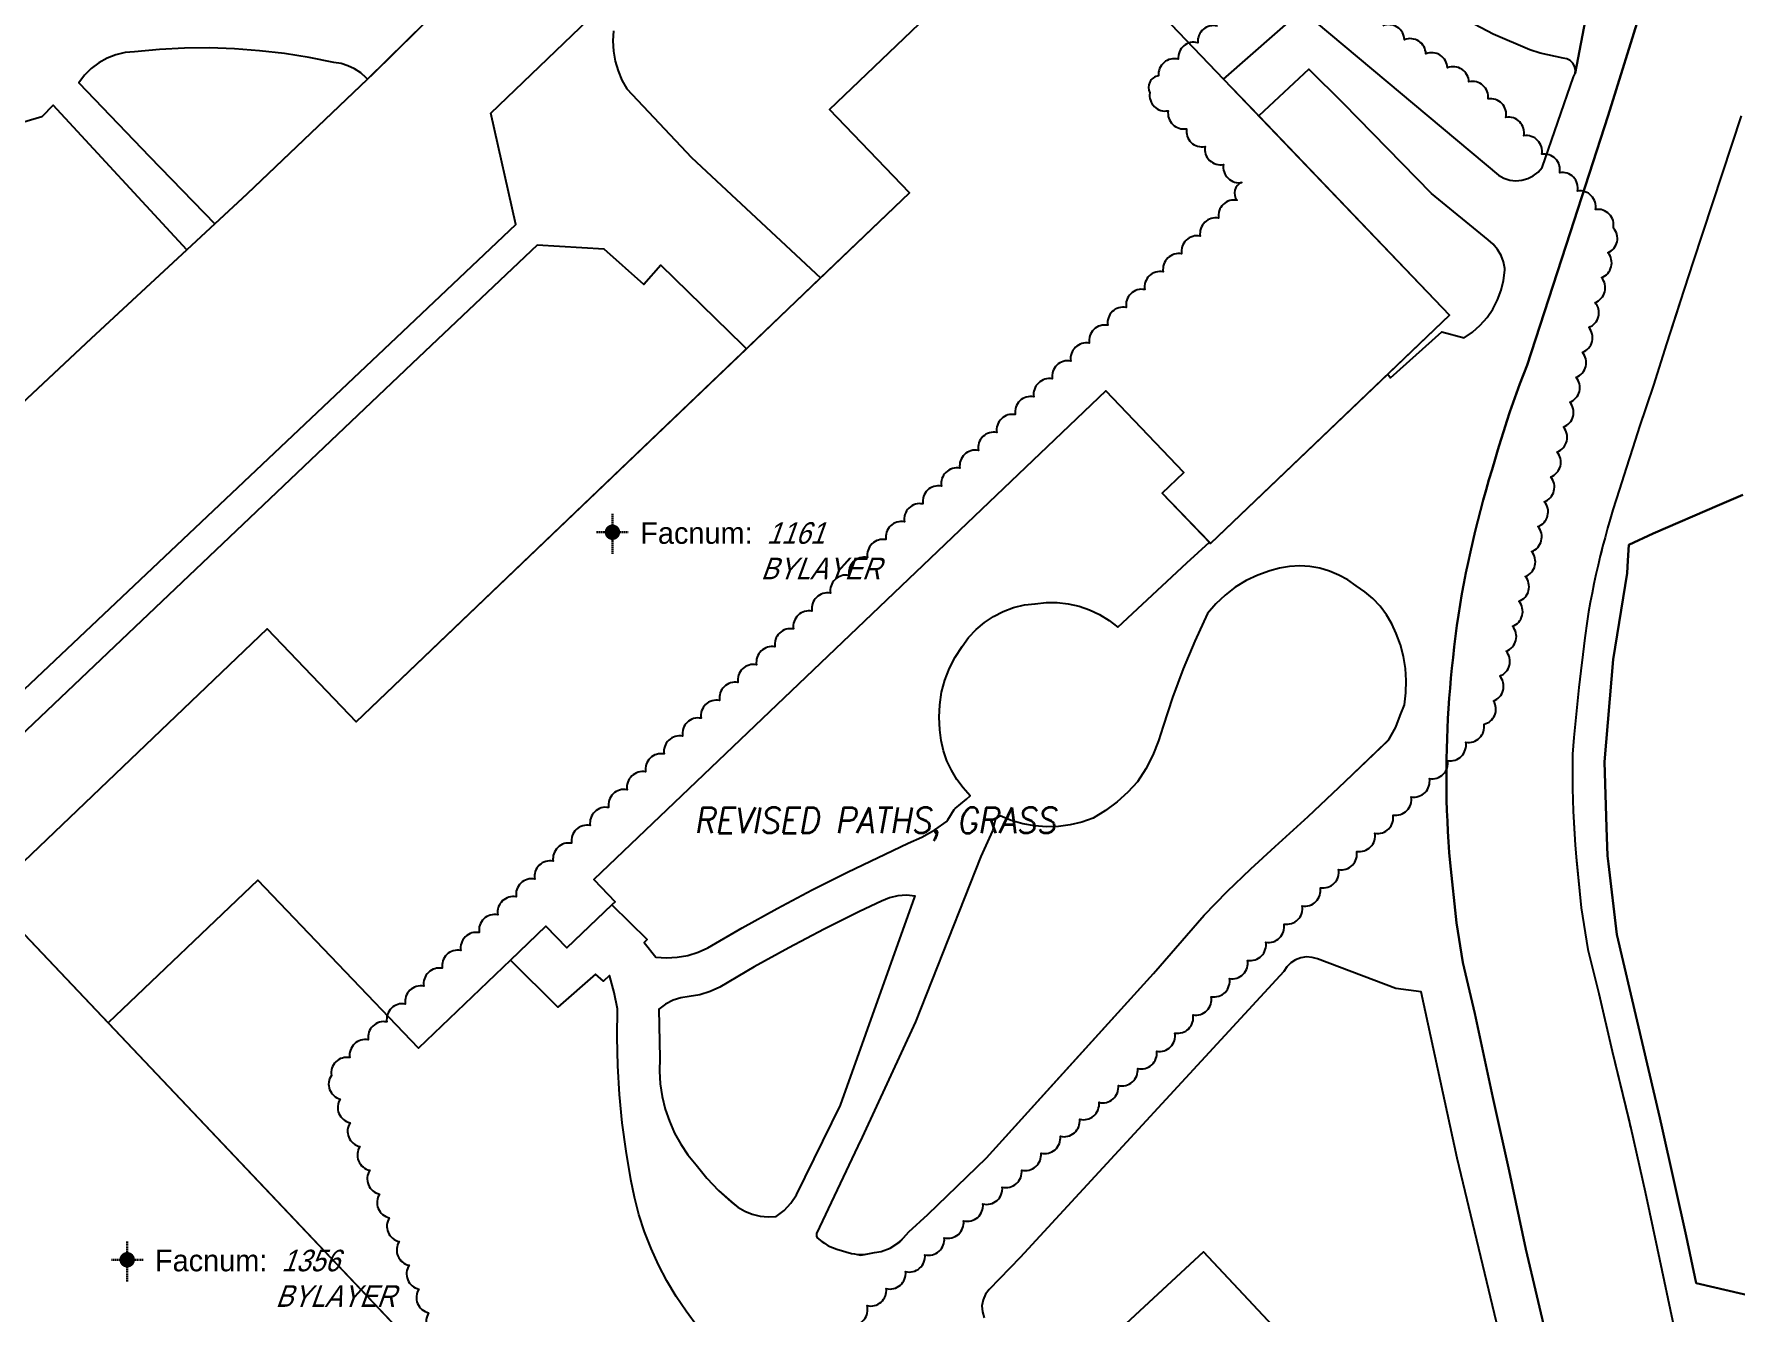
# Model space of a CAD drawing. Header units: inches. Extents: x 1273557 to 1282364, y 239587 to 246310.
# Drawn here: x 1277515.4 to 1277846.5, y 242962.3 to 243211.1 of the extents above; entities that cross this region are included whole.
import ezdxf
from ezdxf.enums import TextEntityAlignment as Align

# ---------------------------------------------------------------- set-up
doc = ezdxf.new("R2010")
doc.units = ezdxf.units.IN
doc.header["$MEASUREMENT"] = 0
doc.linetypes.add('DASHED2', pattern=[0.375, 0.25, -0.125])
doc.layers.add('BLDG-DATA', color=159, linetype='DASHED2', lineweight=30)
for name, color, linetype in [('BLDG-UW', 231, 'Continuous'), ('GRASS', 3, 'Continuous'), ('PATH', 253, 'Continuous'), ('PATH-ISLAND', 252, 'Continuous'), ('PRKG-UW', 6, 'Continuous'), ('REV-2013', 1, 'Continuous'), ('STREET-UW', 50, 'Continuous')]:
    doc.layers.add(name, color=color, linetype=linetype)
doc.styles.add('Revisions', font='simplex.shx', dxfattribs={"width": 0.9, "oblique": 10, "height": 25})
doc.styles.add('SS_LITE', font='FRABK.TTF', dxfattribs={"height": 16})

# ---------------------------------------------------------------- blocks, each defined once
blk = doc.blocks.new('*U1')
for p, q in [((0, 3.55), (0, -4.2)), ((-3.08, 0), (3.08, 0))]:
    blk.add_line(p, q)
at = {"const_width": 1.5}
blk.add_lwpolyline([(-0.75, 0, 1), (0.75, 0, 1)], format="xyb", close=True, dxfattribs=at)
at = {"layer": 'BLDG-DATA', "color": 1, "style": 'SS_LITE'}
blk.add_text('Facnum:', height=4.2, dxfattribs=at).set_placement((27.26, -2.25), align=Align.RIGHT)
at = {"layer": 'BLDG-DATA', "color": 7, "style": 'SS_LITE', "oblique": 20, "width": 0.9, "flags": 8}
for tag, p in [('FACNUM', (29.98, -2.25)), ('OBJECT', (28.84, -9.16))]:
    blk.add_attdef(tag, p, '', height=4.2, dxfattribs=at)

msp = doc.modelspace()

# ---------------------------------------------------------------- linework, layer by layer
at = {"layer": 'BLDG-UW'}
for points in [[(1277558.92, 243046.48), (1277529.8, 243018.72), (1277506.42, 243043.39), (1277508.88, 243045.74), (1277516.47, 243053), (1277560.76, 243095.36), (1277578.07, 243077.26), (1277685.68, 243180.17), (1277670.16, 243196.4), (1277706.45, 243231.11), (1277713.13, 243237.5), (1277790.73, 243156.35), (1277744.27, 243111.93), (1277734.86, 243121.77), (1277739.07, 243125.78), (1277723.87, 243141.67), (1277624.28, 243046.63), (1277628.44, 243042.28), (1277627.83, 243041.7), (1277619.04, 243033.29), (1277614.97, 243037.53), (1277608.08, 243030.94), (1277590.17, 243013.81)], [(1277506.42, 243043.39), (1277626.03, 242917.19), (1277612.55, 242904.41), (1277616.64, 242900.09), (1277601.45, 242885.69), (1277597.35, 242890.01), (1277582.27, 242875.71), (1277558.21, 242901.1), (1277563.78, 242906.37), (1277501.14, 242972.48), (1277494.49, 242966.17), (1277482.61, 242978.64), (1277484.66, 242980.63), (1277463.62, 243002.83), (1277477.4, 243015.89), (1277493.02, 243030.69), (1277506.42, 243043.39)]]:
    msp.add_lwpolyline(points, close=True, dxfattribs=at)
at = {"layer": 'GRASS'}
for points in [[(1277713.13, 243237.5), (1277746.8, 243202.29), (1277762.04, 243215.64), (1277800.28, 243183.62), (1277801.32, 243183.04), (1277802.45, 243182.66), (1277803.63, 243182.52), (1277804.82, 243182.61), (1277805.97, 243182.93), (1277807.03, 243183.47), (1277807.96, 243184.21), (1277808.74, 243185.11), (1277814.89, 243202.71), (1277815.16, 243203.38), (1277815.22, 243204.09), (1277815.06, 243204.8), (1277814.71, 243205.42), (1277814.19, 243205.92), (1277813.55, 243206.24), (1277812.84, 243206.36), (1277808.37, 243207.36), (1277806.36, 243207.97), (1277799.24, 243211.06), (1277768.5, 243227.29)], [(1277628.13, 243211.67), (1277628.02, 243209.71), (1277628.13, 243207.75), (1277628.47, 243205.81), (1277629.01, 243203.92), (1277629.77, 243202.11), (1277630.72, 243200.39), (1277643.32, 243187.06), (1277668.38, 243163.62), (1277685.68, 243180.17), (1277670.16, 243196.4), (1277706.45, 243231.11)], [(1277508.88, 243045.74), (1277516.47, 243053), (1277560.76, 243095.36), (1277578.07, 243077.26), (1277653.98, 243149.85), (1277653.35, 243150.46), (1277637.35, 243166.09), (1277634.02, 243162.35), (1277626.34, 243169.2), (1277613.26, 243169.99), (1277590.22, 243148.11), (1277478.43, 243041.91)], [(1277847.79, 243121.44), (1277843.26, 243119.48), (1277830.38, 243113.9), (1277825.6, 243111.69), (1277825.45, 243108.64), (1277825.29, 243106.21), (1277822.56, 243089.4), (1277820.86, 243069.5), (1277821.29, 243056.73), (1277821.48, 243051.21), (1277821.66, 243049.68), (1277823.26, 243035.89), (1277827.25, 243019.06), (1277831.68, 243000.22), (1277832.12, 242998.23), (1277836.78, 242977.28), (1277838.72, 242968.11), (1277859.94, 242963.17)], [(1277644.56, 242959.51), (1277642.29, 242962.61), (1277640.31, 242965.51), (1277638.5, 242968.51), (1277636.87, 242971.62), (1277635.42, 242974.81), (1277634.15, 242978.08), (1277633.08, 242981.42), (1277632.2, 242984.81), (1277631.52, 242988.25), (1277631.52, 242988.25), (1277630.57, 242993.73), (1277629.83, 242999.25), (1277629.29, 243004.79), (1277628.96, 243010.34), (1277628.84, 243015.91), (1277628.93, 243021.47), (1277628.93, 243021.47), (1277628.28, 243024.62), (1277627.41, 243027.71), (1277627.32, 243027.94), (1277626.17, 243026.84), (1277624.63, 243028.22), (1277617.29, 243021.77), (1277608.08, 243030.94), (1277590.17, 243013.81), (1277558.92, 243046.48), (1277529.8, 243018.72), (1277607.92, 242936.3)], [(1277608.08, 243030.94), (1277614.97, 243037.53), (1277619.04, 243033.29), (1277627.83, 243041.7)], [(1277800.64, 242957.25), (1277792.22, 242992.43), (1277785.22, 243024.73), (1277780.3, 243025.39), (1277765.08, 243031.15), (1277764.02, 243031.46), (1277762.92, 243031.54), (1277761.84, 243031.39), (1277760.81, 243031), (1277759.88, 243030.4), (1277759.11, 243029.62), (1277758.52, 243028.69), (1277707.23, 242973.07), (1277701.17, 242966.87), (1277700.46, 242965.92), (1277700, 242964.83), (1277699.8, 242963.67), (1277699.87, 242962.49), (1277700.22, 242961.36)], [(1277724.26, 242956.9), (1277742.88, 242974.21), (1277781.5, 242932.97)]]:
    msp.add_lwpolyline(points, dxfattribs=at)
for points in [[(1277580.26, 243202.26), (1277580.02, 243202.55), (1277578.96, 243203.5), (1277577.77, 243204.28), (1277576.48, 243204.88), (1277575.12, 243205.3), (1277573.71, 243205.51), (1277568.93, 243206.48), (1277564.12, 243207.25), (1277559.28, 243207.82), (1277554.41, 243208.18), (1277549.54, 243208.35), (1277544.67, 243208.31), (1277539.8, 243208.07), (1277534.94, 243207.63), (1277533.11, 243207.45), (1277531.33, 243207.02), (1277529.62, 243206.35), (1277528.01, 243205.46), (1277526.55, 243204.35), (1277525.25, 243203.05), (1277524.14, 243201.59), (1277537.89, 243187.21), (1277550.56, 243174.12), (1277556.86, 243179.96)], [(1277779.25, 243144.2), (1277789.23, 243153.14), (1277793.57, 243151.94), (1277795.22, 243153.07), (1277796.72, 243154.4), (1277798.05, 243155.9), (1277799.18, 243157.55), (1277800.1, 243159.33), (1277800.8, 243161.21), (1277801.26, 243163.15), (1277801.48, 243165.15), (1277801.47, 243165.46), (1277801.22, 243166.76), (1277800.76, 243168.01), (1277800.09, 243169.15), (1277799.24, 243170.18), (1277798.23, 243171.04), (1277798.23, 243171.04), (1277787.21, 243180.06), (1277770.09, 243197.54), (1277763.4, 243204.22), (1277753.62, 243195.16), (1277790.73, 243156.35), (1277778.72, 243144.87)], [(1277526.5, 243151.82), (1277545.11, 243169.07), (1277519.11, 243197.22), (1277516.91, 243194.94), (1277507.88, 243192.27), (1277442.99, 243130.72), (1277462.6, 243109.93), (1277468.96, 243103.82), (1277472.76, 243103.65), (1277475.44, 243104.55), (1277475.88, 243104.96), (1277491, 243118.82), (1277501.48, 243128.43)], [(1277734.86, 243121.77), (1277739.07, 243125.78), (1277723.87, 243141.67), (1277624.28, 243046.63), (1277628.44, 243042.28), (1277627.83, 243041.7), (1277627.83, 243041.7), (1277627.83, 243041.7), (1277634.68, 243034.95), (1277634.08, 243034.38), (1277636.36, 243031.52), (1277638.44, 243031.37), (1277640.53, 243031.48), (1277642.59, 243031.84), (1277644.59, 243032.46), (1277646.5, 243033.33), (1277646.5, 243033.33), (1277653.17, 243037.23), (1277659.93, 243040.98), (1277666.75, 243044.58), (1277673.63, 243048.02), (1277673.63, 243048.02), (1277685.46, 243053.67), (1277688.12, 243054.83), (1277690.64, 243056.26), (1277693, 243057.94), (1277693, 243057.94), (1277693.14, 243058.23), (1277694.42, 243060.22), (1277694.6, 243060.42), (1277696.77, 243062.25), (1277697.52, 243062.89), (1277696.13, 243064.41), (1277694.91, 243066.07), (1277693.85, 243067.84), (1277692.99, 243069.71), (1277692.32, 243071.66), (1277691.85, 243073.67), (1277691.59, 243075.71), (1277691.59, 243075.71), (1277691.45, 243078.16), (1277691.57, 243080.61), (1277691.95, 243083.03), (1277692.58, 243085.4), (1277693.46, 243087.69), (1277694.58, 243089.88), (1277695.92, 243091.93), (1277695.92, 243091.93), (1277697.18, 243093.66), (1277698.64, 243095.22), (1277700.26, 243096.61), (1277702.04, 243097.79), (1277703.95, 243098.76), (1277705.96, 243099.5), (1277708.04, 243100), (1277710.16, 243100.25), (1277710.16, 243100.25), (1277712.3, 243100.47), (1277714.45, 243100.46), (1277716.59, 243100.21), (1277718.69, 243099.74), (1277720.73, 243099.04), (1277722.68, 243098.13), (1277724.52, 243097.01), (1277726.23, 243095.7), (1277739.66, 243108.21), (1277744.03, 243112.19)], [(1277733.17, 243028.34), (1277742.99, 243039.69), (1277747.48, 243044.26), (1277752.1, 243048.71), (1277756.84, 243053.03), (1277763.22, 243058.89), (1277770.43, 243065.66), (1277778.38, 243073.23), (1277778.98, 243073.91), (1277780.29, 243076.25), (1277781.16, 243078.52), (1277781.96, 243080.59), (1277782.27, 243082.93), (1277782.34, 243085.29), (1277782.19, 243087.64), (1277781.81, 243089.97), (1277781.2, 243092.25), (1277780.38, 243094.46), (1277779.54, 243096.33), (1277778.5, 243098.11), (1277777.26, 243099.75), (1277775.85, 243101.25), (1277774.29, 243102.58), (1277772.58, 243103.72), (1277770.97, 243104.87), (1277769.24, 243105.83), (1277767.42, 243106.59), (1277765.52, 243107.14), (1277763.58, 243107.48), (1277761.6, 243107.59), (1277759.63, 243107.49), (1277757.69, 243107.16), (1277755.79, 243106.62), (1277753.44, 243105.8), (1277751.2, 243104.74), (1277749.07, 243103.44), (1277747.1, 243101.93), (1277745.29, 243100.22), (1277743.68, 243098.33), (1277741.19, 243092.99), (1277738.91, 243087.56), (1277736.86, 243082.03), (1277735.04, 243076.43), (1277734.16, 243073.58), (1277733.04, 243070.81), (1277731.67, 243068.15), (1277730.08, 243065.63), (1277728.16, 243063.57), (1277726.07, 243061.69), (1277723.81, 243060), (1277721.41, 243058.53), (1277719.22, 243057.76), (1277716.96, 243057.22), (1277714.66, 243056.92), (1277712.33, 243056.85), (1277710.02, 243057.03), (1277707.73, 243057.44), (1277705.5, 243058.09), (1277703.35, 243058.96), (1277702.45, 243058.4), (1277701.83, 243056.09), (1277699.55, 243051.05), (1277686.89, 243018.9), (1277676.48, 242996.46), (1277675.65, 242994.71), (1277667.6, 242977.72), (1277667.63, 242977.22), (1277667.71, 242976.89), (1277668.67, 242976.22), (1277669.17, 242975.89), (1277669.9, 242975.36), (1277671.59, 242974.72), (1277674.39, 242973.87), (1277674.98, 242973.76), (1277675.58, 242973.66), (1277676.92, 242973.68), (1277678.87, 242974.07), (1277680.21, 242974.24), (1277681.95, 242974.91), (1277683.22, 242975.75), (1277684.05, 242976.41), (1277685.57, 242978.09), (1277689.29, 242981.46), (1277700.66, 242992.46)], [(1277672.3, 243002.68), (1277686.72, 243043.22), (1277686.78, 243043.36), (1277685.11, 243043.53), (1277683.43, 243043.42), (1277681.79, 243043.05), (1277680.23, 243042.42), (1277675.96, 243040.38), (1277669.08, 243036.94), (1277662.26, 243033.34), (1277655.5, 243029.59), (1277648.83, 243025.69), (1277646.92, 243024.82), (1277644.92, 243024.2), (1277642.86, 243023.84), (1277641.25, 243023.59), (1277639.7, 243023.1), (1277638.25, 243022.36), (1277636.94, 243021.4), (1277637.14, 243011.83), (1277637.07, 243009.33), (1277637.23, 243006.84), (1277637.6, 243004.37), (1277638.19, 243001.94), (1277638.99, 242999.58), (1277640, 242997.29), (1277641.21, 242995.11), (1277642.61, 242993.04), (1277644.18, 242991.1), (1277646.29, 242988.54), (1277648.58, 242986.13), (1277651.12, 242983.84), (1277652.31, 242982.89), (1277653.66, 242982.1), (1277655.12, 242981.51), (1277656.64, 242981.14), (1277658.2, 242981), (1277659.77, 242981.08), (1277661.31, 242982.24), (1277662.63, 242983.65), (1277663.69, 242985.26)]]:
    msp.add_lwpolyline(points, close=True, dxfattribs=at)
at = {"layer": 'PATH'}
for points in [[(1277817.42, 243215.23), (1277815.16, 243203.38), (1277815.22, 243204.09), (1277815.06, 243204.8), (1277814.71, 243205.42), (1277814.19, 243205.92), (1277813.55, 243206.24), (1277812.84, 243206.36), (1277808.37, 243207.36), (1277806.36, 243207.97), (1277799.24, 243211.06), (1277768.5, 243227.29)], [(1277602.79, 243224.45), (1277580.26, 243202.26), (1277580.02, 243202.55), (1277578.96, 243203.5), (1277577.77, 243204.28), (1277576.48, 243204.88), (1277575.12, 243205.3), (1277573.71, 243205.51), (1277568.93, 243206.48), (1277564.12, 243207.25), (1277559.28, 243207.82), (1277554.41, 243208.18), (1277549.54, 243208.35), (1277544.67, 243208.31), (1277539.8, 243208.07), (1277534.94, 243207.63), (1277533.11, 243207.45), (1277531.33, 243207.02), (1277529.62, 243206.35), (1277528.01, 243205.46), (1277526.55, 243204.35), (1277525.25, 243203.05), (1277524.14, 243201.59), (1277537.89, 243187.21), (1277550.56, 243174.12), (1277545.11, 243169.07), (1277519.11, 243197.22), (1277516.91, 243194.94), (1277507.88, 243192.27)], [(1277510, 243080.27), (1277585.94, 243152.05), (1277609.14, 243173.99), (1277604.26, 243195.69), (1277629.55, 243220.01)], [(1277828.12, 243216.24), (1277821.6, 243195.23), (1277814.18, 243172.42), (1277805.86, 243146.66), (1277805.85, 243146.64), (1277805.14, 243144.84), (1277804.45, 243143.03), (1277803.78, 243141.22), (1277803.13, 243139.4), (1277802.5, 243137.57), (1277801.88, 243135.74), (1277801.29, 243133.9), (1277800.72, 243132.05), (1277800.16, 243130.2), (1277799.63, 243128.34), (1277799.02, 243126.36), (1277798.42, 243124.37), (1277797.85, 243122.38), (1277797.29, 243120.38), (1277796.75, 243118.38), (1277796.24, 243116.37), (1277795.74, 243114.36), (1277795.26, 243112.34), (1277794.8, 243110.32), (1277794.36, 243108.29), (1277793.94, 243106.25), (1277793.54, 243104.21), (1277793.17, 243102.16), (1277792.82, 243100.11), (1277792.49, 243098.05), (1277792.19, 243095.99), (1277791.91, 243093.93), (1277791.65, 243091.86), (1277791.42, 243089.79), (1277791.21, 243087.72), (1277791.02, 243085.76), (1277790.85, 243083.81), (1277790.69, 243081.85), (1277790.56, 243079.89), (1277790.44, 243077.93), (1277790.34, 243075.97), (1277790.26, 243074.01), (1277790.2, 243072.04), (1277790.15, 243070.08), (1277790.13, 243068.12), (1277790.13, 243066.09), (1277790.14, 243064.06), (1277790.18, 243062.03), (1277790.24, 243060), (1277790.32, 243057.97), (1277790.42, 243055.94), (1277790.55, 243053.91), (1277790.69, 243051.88), (1277790.86, 243049.86), (1277792.1, 243038.18), (1277793.34, 243030.48), (1277795.66, 243020.57), (1277799.16, 243004.19), (1277802.33, 242989.91), (1277805.57, 242974.67), (1277809.87, 242956.57)], [(1277644.56, 242959.51), (1277642.29, 242962.61), (1277640.31, 242965.51), (1277638.5, 242968.51), (1277636.87, 242971.62), (1277635.42, 242974.81), (1277634.15, 242978.08), (1277633.08, 242981.42), (1277632.2, 242984.81), (1277631.52, 242988.25), (1277631.52, 242988.25), (1277630.57, 242993.73), (1277629.83, 242999.25), (1277629.29, 243004.79), (1277628.96, 243010.34), (1277628.84, 243015.91), (1277628.93, 243021.47), (1277628.93, 243021.47), (1277628.28, 243024.62), (1277627.41, 243027.71), (1277627.32, 243027.94), (1277626.17, 243026.84), (1277624.63, 243028.22), (1277617.29, 243021.77), (1277608.08, 243030.94), (1277614.97, 243037.53), (1277619.04, 243033.29), (1277627.83, 243041.7), (1277634.68, 243034.95), (1277634.08, 243034.38), (1277636.36, 243031.52), (1277638.44, 243031.37), (1277640.53, 243031.48), (1277642.59, 243031.84), (1277644.59, 243032.46), (1277646.5, 243033.33), (1277646.5, 243033.33), (1277653.17, 243037.23), (1277659.93, 243040.98), (1277666.75, 243044.58), (1277673.63, 243048.02), (1277673.63, 243048.02), (1277685.46, 243053.67), (1277688.12, 243054.83), (1277690.64, 243056.26), (1277693, 243057.94), (1277693, 243057.94), (1277693.14, 243058.23), (1277694.42, 243060.22), (1277694.6, 243060.42), (1277696.77, 243062.25), (1277697.52, 243062.89), (1277696.13, 243064.41), (1277694.91, 243066.07), (1277693.85, 243067.84), (1277692.99, 243069.71), (1277692.32, 243071.66), (1277691.85, 243073.67), (1277691.59, 243075.71), (1277691.59, 243075.71), (1277691.45, 243078.16), (1277691.57, 243080.61), (1277691.95, 243083.03), (1277692.58, 243085.4), (1277693.46, 243087.69), (1277694.58, 243089.88), (1277695.92, 243091.93), (1277695.92, 243091.93), (1277697.18, 243093.66), (1277698.64, 243095.22), (1277700.26, 243096.61), (1277702.04, 243097.79), (1277703.95, 243098.76), (1277705.96, 243099.5), (1277708.04, 243100), (1277710.16, 243100.25), (1277710.16, 243100.25), (1277712.3, 243100.47), (1277714.45, 243100.46), (1277716.59, 243100.21), (1277718.69, 243099.74), (1277720.73, 243099.04), (1277722.68, 243098.13), (1277724.52, 243097.01), (1277726.23, 243095.7), (1277739.66, 243108.21), (1277744.03, 243112.19), (1277744.27, 243111.93), (1277778.72, 243144.87), (1277779.25, 243144.2), (1277789.23, 243153.14), (1277793.57, 243151.94), (1277795.22, 243153.07), (1277796.72, 243154.4), (1277798.05, 243155.9), (1277799.18, 243157.55), (1277800.1, 243159.33), (1277800.8, 243161.21), (1277801.26, 243163.15), (1277801.48, 243165.15), (1277801.47, 243165.46), (1277801.22, 243166.76), (1277800.76, 243168.01), (1277800.09, 243169.15), (1277799.24, 243170.18), (1277798.23, 243171.04), (1277798.23, 243171.04), (1277787.21, 243180.06), (1277770.09, 243197.54), (1277763.4, 243204.22), (1277753.62, 243195.16), (1277746.8, 243202.29), (1277762.04, 243215.64), (1277800.28, 243183.62), (1277801.32, 243183.04), (1277802.45, 243182.66), (1277803.63, 243182.52), (1277804.82, 243182.61), (1277805.97, 243182.93), (1277807.03, 243183.47), (1277807.96, 243184.21), (1277808.74, 243185.11), (1277814.89, 243202.71), (1277815.16, 243203.38), (1277817.42, 243215.23)], [(1277628.13, 243211.67), (1277628.02, 243209.71), (1277628.13, 243207.75), (1277628.47, 243205.81), (1277629.01, 243203.92), (1277629.77, 243202.11), (1277630.72, 243200.39), (1277643.32, 243187.06), (1277668.38, 243163.62), (1277653.98, 243149.85), (1277653.35, 243150.46), (1277637.35, 243166.09), (1277634.02, 243162.35), (1277626.34, 243169.2), (1277613.26, 243169.99), (1277590.22, 243148.11), (1277478.43, 243041.91)], [(1277847.44, 243195.15), (1277838.13, 243166.83), (1277835.53, 243158.81), (1277835.45, 243158.55), (1277832.97, 243150.79), (1277830.43, 243142.75), (1277829.07, 243138.72), (1277828.82, 243137.97), (1277827.72, 243134.69), (1277826.4, 243130.65), (1277825.09, 243126.6), (1277823.8, 243122.55), (1277822.53, 243118.49), (1277822, 243116.72), (1277821.48, 243114.94), (1277820.99, 243113.15), (1277820.52, 243111.36), (1277820.28, 243110.38), (1277820.07, 243109.56), (1277819.64, 243107.76), (1277819.23, 243105.95), (1277818.84, 243104.14), (1277818.47, 243102.32), (1277818.12, 243100.5), (1277817.8, 243098.68), (1277817.49, 243096.85), (1277817.06, 243093.62), (1277816.65, 243090.4), (1277816.26, 243087.17), (1277815.9, 243083.93), (1277815.55, 243080.69), (1277815.24, 243077.46), (1277814.94, 243074.21), (1277814.67, 243070.97), (1277814.65, 243068.75), (1277814.65, 243066.54), (1277814.68, 243064.32), (1277814.73, 243062.1), (1277814.81, 243059.89), (1277814.91, 243057.67), (1277814.98, 243056.4), (1277815.03, 243055.46), (1277815.18, 243053.25), (1277815.35, 243051.04), (1277815.44, 243050.17), (1277816.36, 243041.09), (1277817.65, 243032.96), (1277819.76, 243024.4), (1277822.39, 243013.18), (1277825.66, 242999.67), (1277825.9, 242998.64), (1277826.01, 242998.21), (1277828.77, 242985.83), (1277831.16, 242974.87), (1277834.57, 242958.67)], [(1277859.94, 242963.17), (1277838.72, 242968.11), (1277836.78, 242977.28), (1277832.12, 242998.23), (1277831.68, 243000.22), (1277827.25, 243019.06), (1277823.26, 243035.89), (1277821.66, 243049.68), (1277821.48, 243051.21), (1277821.29, 243056.73), (1277820.86, 243069.5), (1277822.56, 243089.4), (1277825.29, 243106.21), (1277825.45, 243108.64), (1277825.6, 243111.69), (1277830.38, 243113.9), (1277843.26, 243119.48), (1277847.79, 243121.44)], [(1277800.64, 242957.25), (1277792.22, 242992.43), (1277785.22, 243024.73), (1277780.3, 243025.39), (1277765.08, 243031.15), (1277764.02, 243031.46), (1277762.92, 243031.54), (1277761.84, 243031.39), (1277760.81, 243031), (1277759.88, 243030.4), (1277759.11, 243029.62), (1277758.52, 243028.69), (1277707.23, 242973.07), (1277701.17, 242966.87), (1277700.46, 242965.92), (1277700, 242964.83), (1277699.8, 242963.67), (1277699.87, 242962.49), (1277700.22, 242961.36)]]:
    msp.add_lwpolyline(points, dxfattribs=at)
at = {"layer": 'PATH-ISLAND'}
for points in [[(1277676.25, 242973.55), (1277678.87, 242974.07), (1277680.21, 242974.24), (1277681.95, 242974.91), (1277683.8, 242976.13), (1277685.57, 242978.09), (1277689.29, 242981.46), (1277700.66, 242992.46), (1277714.87, 243008.14), (1277733.17, 243028.34), (1277742.99, 243039.69), (1277747.48, 243044.26), (1277752.1, 243048.71), (1277756.84, 243053.03), (1277763.22, 243058.89), (1277770.43, 243065.66), (1277778.85, 243073.68), (1277780.29, 243076.25), (1277781.16, 243078.52), (1277781.96, 243080.59), (1277782.27, 243082.93), (1277782.34, 243085.29), (1277782.19, 243087.64), (1277781.81, 243089.97), (1277781.2, 243092.25), (1277780.38, 243094.46), (1277779.54, 243096.33), (1277778.5, 243098.11), (1277777.26, 243099.75), (1277775.85, 243101.25), (1277774.29, 243102.58), (1277772.58, 243103.72), (1277772.58, 243103.72), (1277770.97, 243104.87), (1277769.24, 243105.83), (1277767.42, 243106.59), (1277765.52, 243107.14), (1277763.58, 243107.48), (1277761.6, 243107.59), (1277759.63, 243107.49), (1277757.69, 243107.16), (1277755.79, 243106.62), (1277755.79, 243106.62), (1277753.44, 243105.8), (1277751.2, 243104.74), (1277749.07, 243103.44), (1277747.1, 243101.93), (1277745.29, 243100.22), (1277743.68, 243098.33), (1277743.68, 243098.33), (1277741.19, 243092.99), (1277738.91, 243087.56), (1277736.86, 243082.03), (1277735.04, 243076.43), (1277735.04, 243076.43), (1277734.16, 243073.58), (1277733.04, 243070.81), (1277731.67, 243068.15), (1277730.08, 243065.63), (1277728.16, 243063.57), (1277726.07, 243061.69), (1277723.81, 243060), (1277721.41, 243058.53), (1277721.41, 243058.53), (1277719.22, 243057.76), (1277716.96, 243057.22), (1277714.66, 243056.92), (1277712.33, 243056.85), (1277710.02, 243057.03), (1277707.73, 243057.44), (1277705.5, 243058.09), (1277703.35, 243058.96), (1277702.45, 243058.4), (1277701.83, 243056.09), (1277699.55, 243051.05), (1277686.89, 243018.9), (1277676.48, 242996.46), (1277675.65, 242994.71), (1277667.6, 242977.72), (1277667.63, 242977.22), (1277667.71, 242976.89), (1277668.67, 242976.22), (1277669.17, 242975.89), (1277669.9, 242975.36), (1277671.59, 242974.72), (1277674.39, 242973.87), (1277674.98, 242973.76), (1277675.58, 242973.66)], [(1277686.78, 243043.36), (1277685.11, 243043.53), (1277683.43, 243043.42), (1277681.79, 243043.05), (1277680.23, 243042.42), (1277675.96, 243040.38), (1277669.08, 243036.94), (1277662.26, 243033.34), (1277655.5, 243029.59), (1277648.83, 243025.69), (1277646.92, 243024.82), (1277644.92, 243024.2), (1277642.86, 243023.84), (1277641.25, 243023.59), (1277639.7, 243023.1), (1277638.25, 243022.36), (1277636.94, 243021.4), (1277637.14, 243011.83), (1277637.07, 243009.33), (1277637.23, 243006.84), (1277637.6, 243004.37), (1277638.19, 243001.94), (1277638.99, 242999.58), (1277640, 242997.29), (1277641.21, 242995.11), (1277642.61, 242993.04), (1277644.18, 242991.1), (1277646.29, 242988.54), (1277648.58, 242986.13), (1277651.04, 242983.91), (1277651.08, 242983.87), (1277652.31, 242982.89), (1277653.66, 242982.1), (1277655.12, 242981.51), (1277656.64, 242981.14), (1277658.2, 242981), (1277659.77, 242981.08), (1277661.31, 242982.24), (1277662.63, 242983.65), (1277663.69, 242985.26), (1277672.3, 243002.68), (1277686.72, 243043.22)]]:
    msp.add_lwpolyline(points, close=True, dxfattribs=at)
at = {"layer": 'PRKG-UW'}
msp.add_lwpolyline([(1277781.5, 242932.97), (1277742.88, 242974.21), (1277724.26, 242956.9)], dxfattribs=at)
at = {"layer": 'REV-2013'}
for points in [[(1277745.61, 243212.6, 0.520567), (1277741.79, 243209.37, 0.520567), (1277737.97, 243206.15, 0.520567), (1277734.14, 243202.92, 0.520567), (1277732.43, 243199.62, 0.520567), (1277736.02, 243196.14, 0.520567), (1277739.6, 243192.65, 0.520567), (1277743.19, 243189.17, 0.520567), (1277746.77, 243185.68, 0.520567), (1277750.36, 243182.2, 0.520567), (1277749.43, 243178.72, 0.520567), (1277745.83, 243175.25, 0.520567), (1277742.24, 243171.77, 0.520567), (1277738.64, 243168.3, 0.520567), (1277735.04, 243164.82, 0.520567), (1277731.45, 243161.35, 0.520567), (1277727.85, 243157.88, 0.520567), (1277724.26, 243154.4, 0.520567), (1277720.66, 243150.93, 0.520567), (1277717.07, 243147.45, 0.520567), (1277713.47, 243143.98, 0.520567), (1277709.87, 243140.5, 0.520567), (1277706.28, 243137.03, 0.520567), (1277702.68, 243133.56, 0.520567), (1277699.09, 243130.08, 0.520567), (1277695.49, 243126.61, 0.520567), (1277691.9, 243123.13, 0.520567), (1277688.3, 243119.66, 0.520567), (1277684.7, 243116.18, 0.520567), (1277681.11, 243112.71, 0.520567), (1277677.51, 243109.23, 0.520567), (1277673.92, 243105.76, 0.520567), (1277670.32, 243102.29, 0.520567), (1277666.73, 243098.81, 0.520567), (1277663.13, 243095.34, 0.520567), (1277659.53, 243091.86, 0.520567), (1277655.94, 243088.39, 0.520567), (1277652.34, 243084.91, 0.520567), (1277648.75, 243081.44, 0.520567), (1277645.15, 243077.97, 0.520567), (1277641.56, 243074.49, 0.520567), (1277637.96, 243071.02, 0.520567), (1277634.36, 243067.54, 0.520567), (1277630.77, 243064.07, 0.520567), (1277627.17, 243060.59, 0.520567), (1277623.58, 243057.12, 0.520567), (1277619.98, 243053.65, 0.520567), (1277616.39, 243050.17, 0.520567), (1277612.79, 243046.7, 0.520567), (1277609.2, 243043.22, 0.520567), (1277605.6, 243039.75, 0.520567), (1277602, 243036.27, 0.520567), (1277598.41, 243032.8, 0.520567), (1277594.81, 243029.33, 0.520567), (1277591.22, 243025.85, 0.520567), (1277587.62, 243022.38, 0.520567), (1277584.03, 243018.9, 0.520567), (1277580.43, 243015.43, 0.520567), (1277576.83, 243011.95, 0.520567), (1277573.24, 243008.48, 0.520567), (1277574.96, 243003.9, 0.520567), (1277576.88, 242999.28, 0.520567), (1277578.79, 242994.66, 0.520567), (1277580.7, 242990.04, 0.520567), (1277582.61, 242985.42, 0.520567), (1277584.52, 242980.8, 0.520567), (1277586.44, 242976.18, 0.520567), (1277588.35, 242971.56, 0.520567), (1277590.26, 242966.94, 0.520567), (1277592.17, 242962.32, 0.520567), (1277594.08, 242957.7, 0.520567)], [(1277674.24, 242959.87, 0.520567), (1277677.45, 242963.71, 0.520567), (1277681.18, 242967.03, 0.520567), (1277684.94, 242970.33, 0.520567), (1277688.7, 242973.62, 0.520567), (1277692.47, 242976.91, 0.520567), (1277696.23, 242980.21, 0.520567), (1277699.99, 242983.5, 0.520567), (1277703.75, 242986.79, 0.520567), (1277707.52, 242990.08, 0.520567), (1277711.28, 242993.38, 0.520567), (1277715.04, 242996.67, 0.520567), (1277718.81, 242999.96, 0.520567), (1277722.57, 243003.26, 0.520567), (1277726.33, 243006.55, 0.520567), (1277730.09, 243009.84, 0.520567), (1277733.79, 243013.2, 0.520567), (1277737.33, 243016.74, 0.520567), (1277740.86, 243020.27, 0.520567), (1277744.4, 243023.81, 0.520567), (1277747.94, 243027.34, 0.520567), (1277751.47, 243030.88, 0.520567), (1277755.01, 243034.41, 0.520567), (1277758.55, 243037.94, 0.520567), (1277762.08, 243041.48, 0.520567), (1277765.62, 243045.01, 0.520567), (1277769.16, 243048.55, 0.520567), (1277772.69, 243052.08, 0.520567), (1277776.23, 243055.62, 0.520567), (1277779.77, 243059.15, 0.520567), (1277783.3, 243062.69, 0.520567), (1277786.84, 243066.22, 0.520567), (1277790.38, 243069.75, 0.520567), (1277793.91, 243073.29, 0.520567), (1277797.45, 243076.82, 0.520567), (1277799.29, 243081.32, 0.520567), (1277800.53, 243086.17, 0.520567), (1277801.77, 243091.01, 0.520567), (1277803, 243095.86, 0.520567), (1277804.24, 243100.7, 0.520567), (1277805.48, 243105.55, 0.520567), (1277806.71, 243110.39, 0.520567), (1277807.95, 243115.24, 0.520567), (1277809.18, 243120.08, 0.520567), (1277810.42, 243124.92, 0.520567), (1277811.66, 243129.77, 0.520567), (1277812.89, 243134.61, 0.520567), (1277814.13, 243139.46, 0.520567), (1277815.37, 243144.3, 0.520567), (1277816.6, 243149.15, 0.520567), (1277817.84, 243153.99, 0.520567), (1277819.07, 243158.84, 0.520567), (1277820.31, 243163.68, 0.520567), (1277821.55, 243168.53, 0.520567), (1277822.62, 243173.33, 0.520567), (1277819.13, 243176.92, 0.520567), (1277815.65, 243180.5, 0.520567), (1277812.17, 243184.09, 0.520567), (1277808.69, 243187.68, 0.520567), (1277805.2, 243191.27, 0.520567), (1277801.72, 243194.85, 0.520567), (1277798.24, 243198.44, 0.520567), (1277794.53, 243201.75, 0.520567), (1277790.34, 243204.48, 0.520567), (1277786.15, 243207.21, 0.520567), (1277781.96, 243209.94, 0.520567), (1277777.77, 243212.67, 0.520567)]]:
    msp.add_lwpolyline(points, format="xyb", dxfattribs=at)
at = {"layer": 'STREET-UW'}
for points in [[(1277602.79, 243224.45), (1277581.24, 243203.19), (1277580.26, 243202.26), (1277556.86, 243179.96), (1277550.56, 243174.12), (1277545.11, 243169.07), (1277526.5, 243151.82), (1277501.48, 243128.43)], [(1277510, 243080.27), (1277585.94, 243152.05), (1277609.14, 243173.99), (1277604.26, 243195.69), (1277629.55, 243220.01)], [(1277809.87, 242956.57), (1277805.57, 242974.67), (1277802.33, 242989.91), (1277799.16, 243004.19), (1277795.66, 243020.57), (1277793.34, 243030.48), (1277792.1, 243038.18), (1277790.86, 243049.86), (1277790.69, 243051.88), (1277790.55, 243053.91), (1277790.42, 243055.94), (1277790.32, 243057.97), (1277790.24, 243060), (1277790.18, 243062.03), (1277790.14, 243064.06), (1277790.13, 243066.09), (1277790.13, 243068.12), (1277790.13, 243068.12), (1277790.15, 243070.08), (1277790.2, 243072.04), (1277790.26, 243074.01), (1277790.34, 243075.97), (1277790.44, 243077.93), (1277790.56, 243079.89), (1277790.69, 243081.85), (1277790.85, 243083.81), (1277791.02, 243085.76), (1277791.21, 243087.72), (1277791.21, 243087.72), (1277791.42, 243089.79), (1277791.65, 243091.86), (1277791.91, 243093.93), (1277792.19, 243095.99), (1277792.49, 243098.05), (1277792.82, 243100.11), (1277793.17, 243102.16), (1277793.54, 243104.21), (1277793.94, 243106.25), (1277794.36, 243108.29), (1277794.36, 243108.29), (1277794.8, 243110.32), (1277795.26, 243112.34), (1277795.74, 243114.36), (1277796.24, 243116.37), (1277796.75, 243118.38), (1277797.29, 243120.38), (1277797.85, 243122.38), (1277798.42, 243124.37), (1277799.02, 243126.36), (1277799.63, 243128.34), (1277799.63, 243128.34), (1277800.16, 243130.2), (1277800.72, 243132.05), (1277801.29, 243133.9), (1277801.88, 243135.74), (1277802.5, 243137.57), (1277803.13, 243139.4), (1277803.78, 243141.22), (1277804.45, 243143.03), (1277805.14, 243144.84), (1277805.85, 243146.64), (1277805.86, 243146.66), (1277814.18, 243172.42), (1277821.6, 243195.23), (1277828.12, 243216.24)], [(1277847.44, 243195.15), (1277838.13, 243166.83), (1277838.13, 243166.83), (1277835.53, 243158.81), (1277832.97, 243150.79), (1277830.43, 243142.75), (1277830.43, 243142.75), (1277829.07, 243138.72), (1277827.72, 243134.69), (1277826.4, 243130.65), (1277825.09, 243126.6), (1277823.8, 243122.55), (1277822.53, 243118.49), (1277822.53, 243118.49), (1277822, 243116.72), (1277821.48, 243114.94), (1277820.99, 243113.15), (1277820.52, 243111.36), (1277820.07, 243109.56), (1277819.64, 243107.76), (1277819.23, 243105.95), (1277818.84, 243104.14), (1277818.47, 243102.32), (1277818.12, 243100.5), (1277817.8, 243098.68), (1277817.49, 243096.85), (1277817.49, 243096.85), (1277817.06, 243093.62), (1277816.65, 243090.4), (1277816.26, 243087.17), (1277815.9, 243083.93), (1277815.55, 243080.69), (1277815.24, 243077.46), (1277814.94, 243074.21), (1277814.67, 243070.97), (1277814.67, 243070.97), (1277814.65, 243068.75), (1277814.65, 243066.54), (1277814.68, 243064.32), (1277814.73, 243062.1), (1277814.81, 243059.89), (1277814.91, 243057.67), (1277815.03, 243055.46), (1277815.18, 243053.25), (1277815.35, 243051.04), (1277816.36, 243041.09), (1277817.65, 243032.96), (1277819.76, 243024.4), (1277822.39, 243013.18), (1277826.01, 242998.21), (1277828.77, 242985.83), (1277831.16, 242974.87), (1277834.57, 242958.67)]]:
    msp.add_lwpolyline(points, dxfattribs=at)

# ---------------------------------------------------------------- block references
at = {"layer": 'BLDG-DATA'}
ref = msp.add_blockref('*U1', (1277627.92, 243114.15), dxfattribs=at)
ref.add_attrib('FACNUM', '1161', (1277657.9, 243111.9), dxfattribs={"color": 7, "height": 4.2, "style": 'SS_LITE', "oblique": 20, "width": 0.9})
ref.add_attrib('OBJECT', 'BYLAYER', (1277656.76, 243105), dxfattribs={"color": 7, "height": 4.2, "style": 'SS_LITE', "oblique": 20, "width": 0.9})
ref = msp.add_blockref('*U1', (1277533.53, 242972.64), dxfattribs=at)
ref.add_attrib('FACNUM', '1356', (1277563.51, 242970.39), dxfattribs={"color": 7, "height": 4.2, "style": 'SS_LITE', "oblique": 20, "width": 0.9})
ref.add_attrib('OBJECT', 'BYLAYER', (1277562.36, 242963.48), dxfattribs={"color": 7, "height": 4.2, "style": 'SS_LITE', "oblique": 20, "width": 0.9})

# ---------------------------------------------------------------- texts
at = {"layer": 'REV-2013', "insert": (1277643.8, 243060.62), "char_height": 5, "attachment_point": 1, "style": 'Revisions'}
msp.add_mtext('REVISED PATHS, GRASS', dxfattribs=at)

doc.saveas('drawing.dxf')
